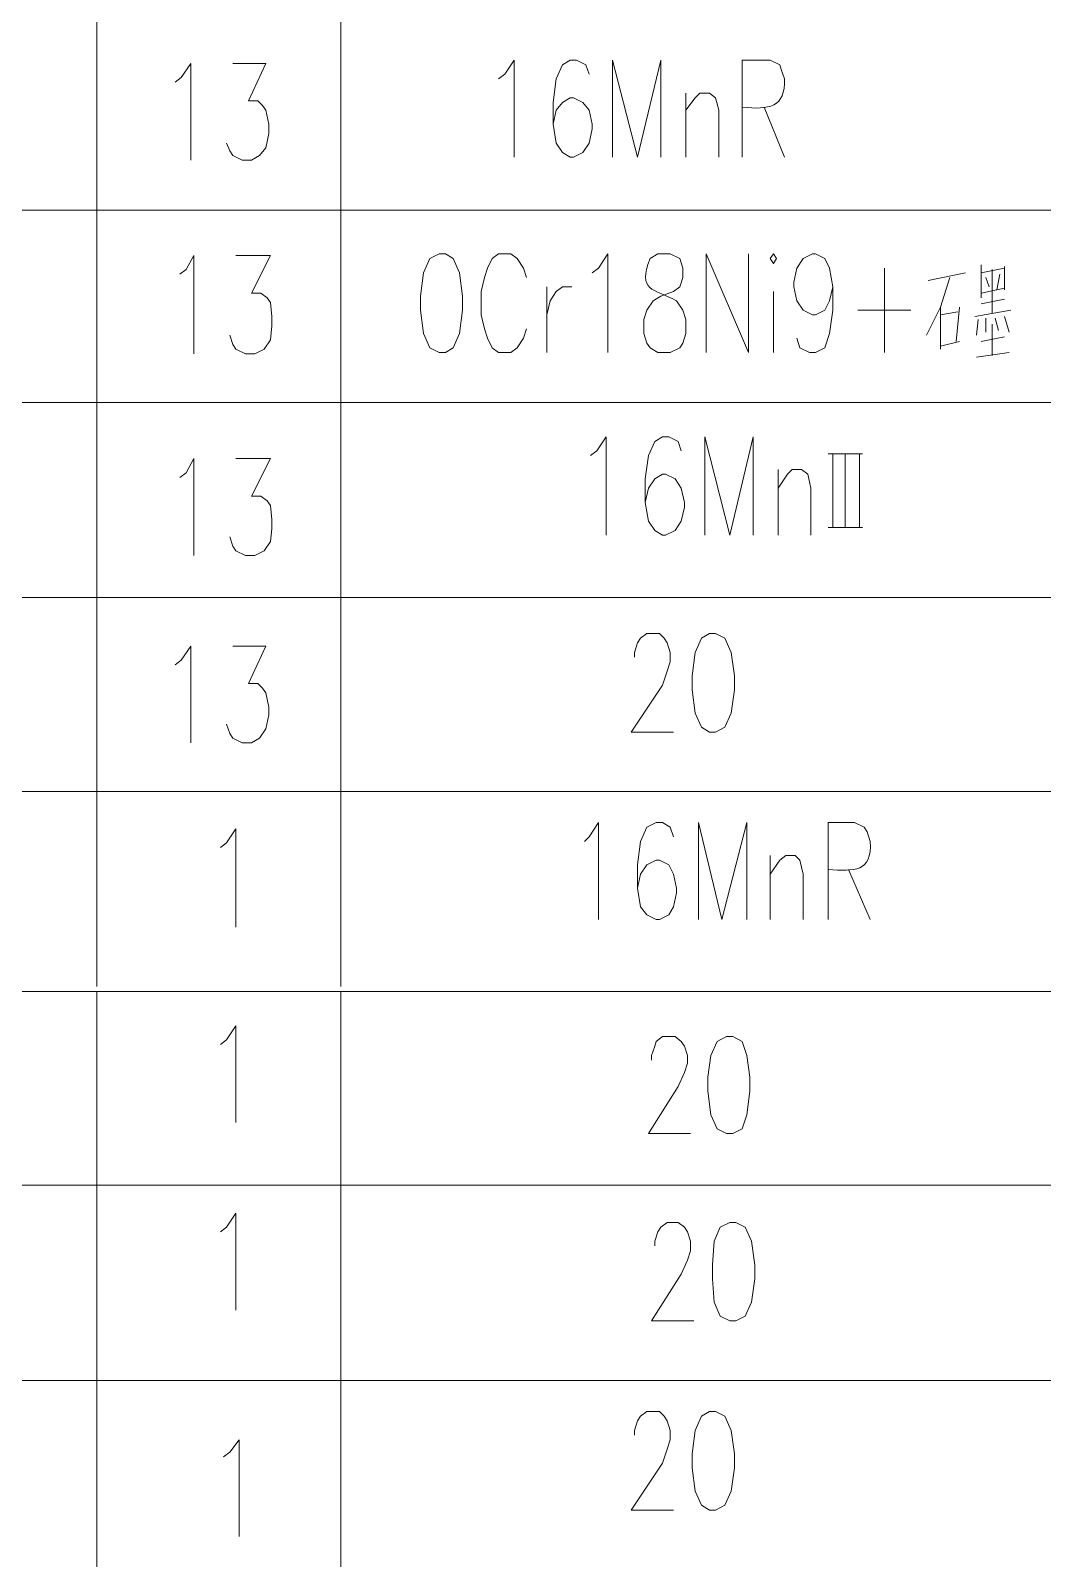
# Model space of a CAD drawing. Header units: millimetres. Extents: x 0 to 1648, y 27 to 2331.
# Drawn here: x 1399 to 1515.6, y 628.8 to 804.8 of the extents above; entities that cross this region are included whole.
import ezdxf

# ---------------------------------------------------------------- set-up
doc = ezdxf.new("R2010")
doc.units = ezdxf.units.MM
doc.layers.add('1', color=7, linetype='Continuous')

msp = doc.modelspace()

# ---------------------------------------------------------------- linework, layer by layer
at = {"layer": '1', "color": 0, "lineweight": 5}
for points in [[(1406.7, 806.451732), (1406.7, 784.131732)], [(1434.78, 806.451732), (1434.78, 784.131732)], [(1415.7, 798.891732), (1416.42, 799.431732), (1417.5, 801.051732), (1417.5, 789.891732)], [(1422.36, 801.051732), (1426.14, 801.051732), (1424.16, 796.731732), (1425.24, 796.731732), (1425.78, 796.191732), (1426.14, 795.651732), (1426.5, 794.031732), (1426.5, 792.951732), (1426.14, 791.331732), (1425.42, 790.431732), (1424.52, 789.891732), (1423.44, 789.891732), (1422.36, 790.431732), (1422, 790.971732), (1421.64, 791.871732)], [(1452.96, 799.251732), (1453.68, 799.791732), (1454.76, 801.411732), (1454.76, 790.251732)], [(1463.4, 799.791732), (1463.04, 800.871732), (1461.96, 801.411732), (1461.24, 801.411732), (1460.34, 800.871732), (1459.62, 799.251732), (1459.26, 796.551732), (1459.26, 794.031732), (1459.62, 791.871732), (1460.34, 790.791732), (1461.24, 790.251732), (1461.6, 790.251732), (1462.68, 790.791732), (1463.4, 791.871732), (1463.76, 793.491732), (1463.76, 794.031732), (1463.4, 795.651732), (1462.68, 796.551732), (1461.6, 797.091732), (1461.24, 797.091732), (1460.34, 796.551732), (1459.62, 795.651732), (1459.26, 794.031732)], [(1466.1, 790.251732), (1466.1, 801.411732), (1468.98, 790.251732), (1471.68, 801.411732), (1471.68, 790.251732)], [(1474.56, 797.631732), (1474.56, 790.251732)], [(1474.56, 795.651732), (1475.64, 797.091732), (1476.18, 797.631732), (1477.26, 797.631732), (1477.98, 797.091732), (1478.34, 795.651732), (1478.34, 790.251732)], [(1483.56, 796.011732), (1485.9, 790.251732)], [(1645.2, 784.131732), (1140.3, 784.131732), (1140.3, 761.811732)], [(1406.7, 784.131732), (1406.7, 761.811732)], [(1434.78, 784.131732), (1434.78, 761.811732)], [(1416.24, 776.751732), (1416.96, 777.291732), (1417.86, 778.911732), (1417.86, 767.571732)], [(1422.72, 778.911732), (1426.68, 778.911732), (1424.52, 774.591732), (1425.6, 774.591732), (1426.32, 774.051732), (1426.68, 773.511732), (1426.86, 771.891732), (1426.86, 770.811732), (1426.68, 769.191732), (1425.96, 768.111732), (1424.88, 767.571732), (1423.8, 767.571732), (1422.72, 768.111732), (1422.36, 768.651732), (1422, 769.731732)], [(1446.12, 779.091732), (1445.04, 778.551732), (1444.32, 776.931732), (1443.96, 774.231732), (1443.96, 772.611732), (1444.32, 769.911732), (1445.04, 768.291732), (1446.12, 767.751732), (1446.84, 767.751732), (1447.74, 768.291732), (1448.46, 769.911732), (1448.82, 772.611732), (1448.82, 774.231732), (1448.46, 776.931732), (1447.74, 778.551732), (1446.84, 779.091732), (1446.12, 779.091732)], [(1456.2, 776.391732), (1455.84, 777.471732), (1455.12, 778.551732), (1454.4, 779.091732), (1452.96, 779.091732), (1452.24, 778.551732), (1451.7, 777.471732), (1451.34, 776.391732), (1450.98, 774.771732), (1450.98, 772.071732), (1451.34, 770.451732), (1451.7, 769.371732), (1452.24, 768.291732), (1452.96, 767.751732), (1454.4, 767.751732), (1455.12, 768.291732), (1455.84, 769.371732), (1456.2, 770.451732)], [(1463.76, 776.931732), (1464.48, 777.471732), (1465.56, 779.091732), (1465.56, 767.751732)], [(1476.9, 767.751732), (1476.9, 779.091732), (1481.76, 767.751732), (1481.76, 779.091732)], [(1484.28, 778.551732), (1484.64, 778.011732), (1485, 778.551732), (1484.64, 779.091732), (1484.28, 778.551732)], [(1491.48, 775.311732), (1491.12, 773.691732), (1490.58, 772.611732), (1489.5, 772.071732), (1489.14, 772.071732), (1488.06, 772.611732), (1487.34, 773.691732), (1486.98, 775.311732), (1486.98, 775.851732), (1487.34, 777.471732), (1488.06, 778.551732), (1489.14, 779.091732), (1489.5, 779.091732), (1490.58, 778.551732), (1491.12, 777.471732), (1491.48, 775.311732), (1491.48, 772.611732), (1491.12, 769.911732), (1490.58, 768.291732), (1489.5, 767.751732), (1488.78, 767.751732), (1487.7, 768.291732), (1487.34, 769.371732)], [(1497.42, 777.471732), (1497.42, 767.751732)], [(1504.98, 776.391732), (1503.9, 772.971732), (1502.28, 769.731732)], [(1502.46, 776.031732), (1506.78, 776.931732)], [(1508.58, 777.831732), (1508.58, 774.051732)], [(1508.58, 776.931732), (1511.28, 777.471732)], [(1509.12, 776.391732), (1509.48, 775.311732)], [(1509.84, 777.291732), (1509.84, 772.251732)], [(1510.74, 776.751732), (1510.38, 774.951732)], [(1511.28, 777.651732), (1511.28, 774.951732)], [(1458.54, 775.311732), (1458.54, 767.751732)], [(1458.54, 772.071732), (1458.9, 773.691732), (1459.62, 774.771732), (1460.34, 775.311732), (1461.42, 775.311732)], [(1484.64, 774.771732), (1484.64, 767.751732)], [(1508.58, 774.591732), (1511.28, 775.131732)], [(1503.9, 772.971732), (1503.9, 768.111732)], [(1506.06, 772.971732), (1505.7, 769.011732)], [(1508.58, 773.331732), (1511.28, 773.871732)], [(1494.36, 772.611732), (1500.48, 772.611732)], [(1503.9, 772.071732), (1505.88, 772.431732)], [(1507.86, 771.891732), (1512, 772.611732)], [(1508.22, 771.531732), (1508.04, 769.731732)], [(1509.12, 771.711732), (1509.12, 770.091732)], [(1510.2, 771.711732), (1510.56, 770.271732)], [(1511.28, 771.891732), (1511.82, 770.091732)], [(1508.58, 769.011732), (1511.28, 769.551732)], [(1509.84, 770.991732), (1509.84, 767.391732)], [(1506.06, 769.011732), (1503.9, 768.471732)], [(1508.04, 767.211732), (1511.82, 767.751732)], [(1645.2, 761.991732), (1140.3, 761.991732), (1140.3, 739.491732)], [(1406.7, 761.991732), (1406.7, 739.491732)], [(1434.78, 761.991732), (1434.78, 739.491732)], [(1463.58, 755.871732), (1464.3, 756.411732), (1465.38, 758.031732), (1465.38, 746.691732)], [(1474.02, 756.411732), (1473.66, 757.491732), (1472.58, 758.031732), (1471.86, 758.031732), (1470.96, 757.491732), (1470.24, 755.871732), (1469.88, 753.171732), (1469.88, 750.471732), (1470.24, 748.311732), (1470.96, 747.231732), (1471.86, 746.691732), (1472.22, 746.691732), (1473.3, 747.231732), (1474.02, 748.311732), (1474.38, 749.931732), (1474.38, 750.471732), (1474.02, 752.091732), (1473.3, 753.171732), (1472.22, 753.711732), (1471.86, 753.711732), (1470.96, 753.171732), (1470.24, 752.091732), (1469.88, 750.471732)], [(1476.72, 746.691732), (1476.72, 758.031732), (1479.6, 746.691732), (1482.3, 758.031732), (1482.3, 746.691732)], [(1416.24, 753.351732), (1416.96, 753.891732), (1417.86, 755.511732), (1417.86, 744.351732)], [(1422.72, 755.511732), (1426.68, 755.511732), (1424.52, 751.191732), (1425.6, 751.191732), (1426.32, 750.651732), (1426.68, 750.111732), (1426.86, 748.491732), (1426.86, 747.411732), (1426.68, 745.971732), (1425.96, 744.891732), (1424.88, 744.351732), (1423.8, 744.351732), (1422.72, 744.891732), (1422.36, 745.431732), (1422, 746.511732)], [(1490.94, 756.051732), (1494.9, 756.051732)], [(1491.48, 756.051732), (1491.48, 747.591732)], [(1492.92, 756.051732), (1492.92, 747.591732)], [(1494.54, 756.051732), (1494.54, 747.591732)], [(1485.18, 754.251732), (1485.18, 746.691732)], [(1485.18, 752.091732), (1486.26, 753.711732), (1486.8, 754.251732), (1487.88, 754.251732), (1488.6, 753.711732), (1488.96, 752.091732), (1488.96, 746.691732)], [(1490.94, 747.591732), (1494.9, 747.591732)], [(1645.2, 739.491732), (1140.3, 739.491732), (1140.3, 717.171732)], [(1406.7, 739.491732), (1406.7, 717.171732)], [(1434.78, 739.491732), (1434.78, 717.171732)], [(1468.62, 732.651732), (1468.62, 733.191732), (1468.98, 734.271732), (1469.34, 734.811732), (1470.06, 735.351732), (1471.5, 735.351732), (1472.04, 734.811732), (1472.4, 734.271732), (1472.76, 733.191732), (1472.76, 732.111732), (1472.4, 731.031732), (1471.86, 729.411732), (1468.26, 724.011732), (1473.12, 724.011732)], [(1477.26, 735.351732), (1476.36, 734.811732), (1475.64, 733.191732), (1475.28, 730.491732), (1475.28, 728.871732), (1475.64, 726.171732), (1476.36, 724.551732), (1477.26, 724.011732), (1477.98, 724.011732), (1479.06, 724.551732), (1479.78, 726.171732), (1480.14, 728.871732), (1480.14, 730.491732), (1479.78, 733.191732), (1479.06, 734.811732), (1477.98, 735.351732), (1477.26, 735.351732)], [(1415.7, 731.751732), (1416.42, 732.291732), (1417.5, 733.911732), (1417.5, 722.751732)], [(1422.36, 733.911732), (1426.14, 733.911732), (1424.16, 729.591732), (1425.24, 729.591732), (1425.78, 729.051732), (1426.14, 728.511732), (1426.5, 726.891732), (1426.5, 725.991732), (1426.14, 724.371732), (1425.42, 723.291732), (1424.52, 722.751732), (1423.44, 722.751732), (1422.36, 723.291732), (1422, 723.831732), (1421.64, 724.911732)], [(1645.2, 717.171732), (1140.3, 717.171732), (1140.3, 694.671732)], [(1406.7, 717.171732), (1406.7, 694.671732)], [(1434.78, 717.171732), (1434.78, 694.671732)], [(1462.86, 711.411732), (1463.4, 711.951732), (1464.48, 713.571732), (1464.48, 702.411732)], [(1473.12, 711.951732), (1472.76, 713.031732), (1471.86, 713.571732), (1471.14, 713.571732), (1470.06, 713.031732), (1469.34, 711.411732), (1468.98, 708.711732), (1468.98, 706.011732), (1469.34, 703.851732), (1470.06, 702.951732), (1471.14, 702.411732), (1471.5, 702.411732), (1472.58, 702.951732), (1473.12, 703.851732), (1473.48, 705.471732), (1473.48, 706.011732), (1473.12, 707.631732), (1472.58, 708.711732), (1471.5, 709.251732), (1471.14, 709.251732), (1470.06, 708.711732), (1469.34, 707.631732), (1468.98, 706.011732)], [(1476, 702.411732), (1476, 713.571732), (1478.7, 702.411732), (1481.58, 713.571732), (1481.58, 702.411732)], [(1420.92, 710.691732), (1421.64, 711.231732), (1422.72, 712.851732), (1422.72, 701.511732)], [(1484.28, 709.791732), (1484.28, 702.411732)], [(1484.28, 707.631732), (1485.36, 709.251732), (1486.08, 709.791732), (1487.16, 709.791732), (1487.7, 709.251732), (1488.06, 707.631732), (1488.06, 702.411732)], [(1493.28, 708.171732), (1495.8, 702.411732)], [(1645.2, 694.131732), (1140.3, 694.131732), (1140.3, 671.811732)], [(1406.7, 694.131732), (1406.7, 671.811732)], [(1434.78, 694.131732), (1434.78, 671.811732)], [(1420.92, 688.011732), (1421.64, 688.551732), (1422.72, 690.171732), (1422.72, 679.011732)], [(1470.6, 686.211732), (1470.6, 686.751732), (1470.96, 687.831732), (1471.14, 688.371732), (1471.86, 688.911732), (1473.3, 688.911732), (1474.02, 688.371732), (1474.38, 687.831732), (1474.74, 686.751732), (1474.74, 685.851732), (1474.38, 684.771732), (1473.66, 683.151732), (1470.24, 677.751732), (1475.1, 677.751732)], [(1479.24, 688.911732), (1478.16, 688.371732), (1477.44, 686.751732), (1477.08, 684.231732), (1477.08, 682.611732), (1477.44, 679.911732), (1478.16, 678.291732), (1479.24, 677.751732), (1479.96, 677.751732), (1481.04, 678.291732), (1481.58, 679.911732), (1481.94, 682.611732), (1481.94, 684.231732), (1481.58, 686.751732), (1481.04, 688.371732), (1479.96, 688.911732), (1479.24, 688.911732)], [(1645.2, 671.811732), (1140.3, 671.811732), (1140.3, 649.311732)], [(1406.7, 671.811732), (1406.7, 649.311732)], [(1434.78, 671.811732), (1434.78, 649.311732)], [(1420.92, 666.411732), (1421.64, 666.951732), (1422.72, 668.571732), (1422.72, 657.411732)], [(1470.96, 664.791732), (1470.96, 665.331732), (1471.32, 666.411732), (1471.68, 666.951732), (1472.4, 667.491732), (1473.66, 667.491732), (1474.38, 666.951732), (1474.74, 666.411732), (1475.1, 665.331732), (1475.1, 664.251732), (1474.74, 663.171732), (1474.02, 661.551732), (1470.6, 656.151732), (1475.46, 656.151732)], [(1479.6, 667.491732), (1478.52, 666.951732), (1477.8, 665.331732), (1477.62, 662.631732), (1477.62, 661.011732), (1477.8, 658.311732), (1478.52, 656.691732), (1479.6, 656.151732), (1480.32, 656.151732), (1481.4, 656.691732), (1482.12, 658.311732), (1482.48, 661.011732), (1482.48, 662.631732), (1482.12, 665.331732), (1481.4, 666.951732), (1480.32, 667.491732), (1479.6, 667.491732)], [(1645.2, 649.311732), (1140.3, 649.311732), (1140.3, 626.811732)], [(1406.7, 649.311732), (1406.7, 626.811732)], [(1434.78, 649.311732), (1434.78, 626.811732)], [(1468.62, 643.011732), (1468.62, 643.551732), (1468.98, 644.631732), (1469.34, 645.171732), (1470.06, 645.711732), (1471.5, 645.711732), (1472.04, 645.171732), (1472.4, 644.631732), (1472.76, 643.551732), (1472.76, 642.471732), (1472.4, 641.391732), (1471.86, 639.771732), (1468.26, 634.371732), (1473.12, 634.371732)], [(1477.26, 645.711732), (1476.36, 645.171732), (1475.64, 643.551732), (1475.28, 640.851732), (1475.28, 639.231732), (1475.64, 636.531732), (1476.36, 634.911732), (1477.26, 634.371732), (1477.98, 634.371732), (1479.06, 634.911732), (1479.78, 636.531732), (1480.14, 639.231732), (1480.14, 640.851732), (1479.78, 643.551732), (1479.06, 645.171732), (1477.98, 645.711732), (1477.26, 645.711732)], [(1421.28, 640.491732), (1422, 641.031732), (1423.08, 642.471732), (1423.08, 631.311732)]]:
    msp.add_lwpolyline(points, dxfattribs=at)
for points, knots in [([(1481.04, 790.251732), (1481.04, 790.251732), (1481.04, 801.411732), (1481.04, 801.411732), (1481.04, 801.411732), (1484.28, 801.411732), (1484.28, 801.411732), (1484.28, 801.411732), (1485.36, 800.871732), (1485.36, 800.871732), (1485.36, 800.871732), (1485.54, 800.331732), (1485.54, 800.331732), (1485.54, 800.331732), (1485.9, 799.251732), (1485.9, 799.251732), (1486.08, 796.011732), (1484.1, 795.651732), (1481.04, 796.011732)], [0, 0, 0, 0, 1, 1, 1, 2, 2, 2, 3, 3, 3, 4, 4, 4, 5, 5, 5, 6, 6, 6, 6]), ([(1471.32, 779.091732), (1471.32, 779.091732), (1470.42, 778.551732), (1470.42, 778.551732), (1468.98, 774.771732), (1470.78, 775.131732), (1473.48, 773.691732), (1473.48, 773.691732), (1474.2, 772.611732), (1474.2, 772.611732), (1474.2, 772.611732), (1474.56, 771.531732), (1474.56, 771.531732), (1474.56, 771.531732), (1474.56, 769.911732), (1474.56, 769.911732), (1474.56, 769.911732), (1474.2, 768.831732), (1474.2, 768.831732), (1474.2, 768.831732), (1473.84, 768.291732), (1473.84, 768.291732), (1473.84, 768.291732), (1472.76, 767.751732), (1472.76, 767.751732), (1472.76, 767.751732), (1471.32, 767.751732), (1471.32, 767.751732), (1471.32, 767.751732), (1470.42, 768.291732), (1470.42, 768.291732), (1470.42, 768.291732), (1470.06, 768.831732), (1470.06, 768.831732), (1470.06, 768.831732), (1469.7, 769.911732), (1469.7, 769.911732), (1469.7, 769.911732), (1469.7, 771.531732), (1469.7, 771.531732), (1469.7, 771.531732), (1470.06, 772.611732), (1470.06, 772.611732), (1470.06, 772.611732), (1470.78, 773.691732), (1470.78, 773.691732), (1470.78, 773.691732), (1471.68, 774.231732), (1471.68, 774.231732), (1471.68, 774.231732), (1473.12, 774.771732), (1473.12, 774.771732), (1473.12, 774.771732), (1473.84, 775.311732), (1473.84, 775.311732), (1473.84, 775.311732), (1474.2, 776.391732), (1474.2, 776.391732), (1474.2, 776.391732), (1474.2, 777.471732), (1474.2, 777.471732), (1474.2, 777.471732), (1473.84, 778.551732), (1473.84, 778.551732), (1473.84, 778.551732), (1472.76, 779.091732), (1472.76, 779.091732), (1472.76, 779.091732), (1471.32, 779.091732), (1471.32, 779.091732)], [0, 0, 0, 0, 1, 1, 1, 2, 2, 2, 3, 3, 3, 4, 4, 4, 5, 5, 5, 6, 6, 6, 7, 7, 7, 8, 8, 8, 9, 9, 9, 10, 10, 10, 11, 11, 11, 12, 12, 12, 13, 13, 13, 14, 14, 14, 15, 15, 15, 16, 16, 16, 17, 17, 17, 18, 18, 18, 19, 19, 19, 20, 20, 20, 21, 21, 21, 22, 22, 22, 23, 23, 23, 23]), ([(1490.94, 702.411732), (1490.94, 702.411732), (1490.94, 713.571732), (1490.94, 713.571732), (1490.94, 713.571732), (1494, 713.571732), (1494, 713.571732), (1494, 713.571732), (1495.08, 713.031732), (1495.08, 713.031732), (1495.08, 713.031732), (1495.44, 712.491732), (1495.44, 712.491732), (1495.44, 712.491732), (1495.8, 711.411732), (1495.8, 711.411732), (1495.98, 707.811732), (1494, 707.991732), (1490.94, 708.171732)], [0, 0, 0, 0, 1, 1, 1, 2, 2, 2, 3, 3, 3, 4, 4, 4, 5, 5, 5, 6, 6, 6, 6])]:
    msp.add_open_spline(points, degree=3, knots=knots, dxfattribs=at)

doc.saveas('drawing.dxf')
